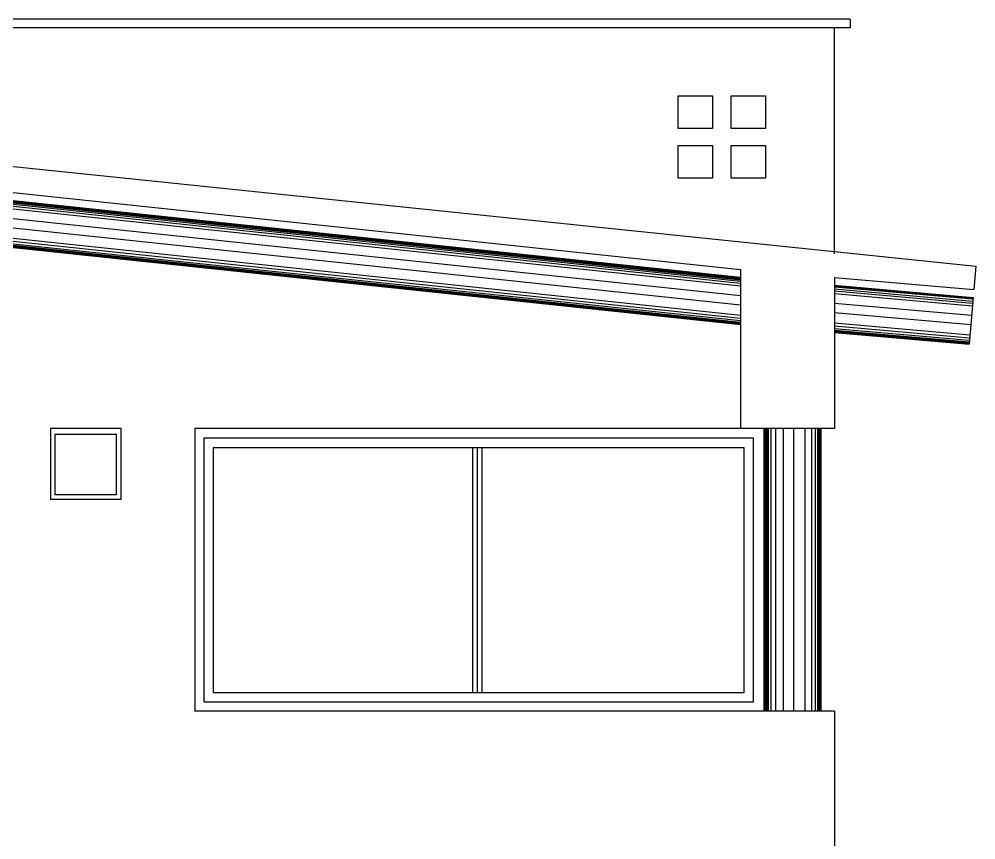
# Model space of a CAD drawing. Extents: x 152 to 700, y -120 to 84.
# Drawn here: x 173.417 to 177.48, y 80.436 to 83.924 of the extents above; entities that cross this region are included whole.
import ezdxf

# ---------------------------------------------------------------- set-up
doc = ezdxf.new("R2010")
doc.units = 0
doc.header["$LTSCALE"] = 0.03
doc.layers.get('0').update_dxf_attribs({"linetype": 'CONTINUOUS'})
doc.layers.add('MUEBLES', color=8, linetype='CONTINUOUS')

msp = doc.modelspace()

# ---------------------------------------------------------------- linework, layer by layer
at = {"ltscale": 0.03}
for p, q in [((176.9458, 83.9239), (171.0228, 83.9239)), ((176.9458, 83.8862), (171.0228, 83.8862)), ((176.8796, 82.9269), (176.8796, 83.8862)), ((176.9458, 83.9239), (176.9458, 83.8862)), ((168.1296, 83.8437), (177.4796, 82.8742)), ((168.1296, 83.7439), (176.4796, 82.8599)), ((168.1296, 83.7107), (176.4796, 82.8267)), ((168.1296, 83.5099), (176.4796, 82.626)), ((177.4796, 82.8742), (177.4709, 82.7745)), ((176.4796, 82.8599), (176.4796, 82.1836)), ((176.8796, 82.8265), (176.8796, 82.1836)), ((176.8796, 82.8265), (177.4709, 82.7745)), ((176.8796, 82.7934), (177.468, 82.7416)), ((177.468, 82.7416), (177.4505, 82.5424)), ((176.8796, 82.5926), (177.4505, 82.5424)), ((176.8796, 82.1836), (174.1635, 82.1836)), ((174.1635, 82.1836), (174.1635, 80.9836)), ((176.5796, 82.1836), (176.5796, 80.9836)), ((176.8217, 82.1836), (176.8217, 80.9836)), ((176.8796, 80.9836), (174.1635, 80.9836)), ((176.8796, 80.9836), (176.8796, 79.1843))]:
    msp.add_line(p, q, dxfattribs=at)
for points in [[(176.2162, 83.5976), (176.3615, 83.5976), (176.3615, 83.459), (176.2162, 83.459)], [(176.4407, 83.5976), (176.5861, 83.5976), (176.5861, 83.459), (176.4407, 83.459)], [(176.2162, 83.3865), (176.3615, 83.3865), (176.3615, 83.2479), (176.2162, 83.2479)], [(176.4407, 83.3865), (176.5861, 83.3865), (176.5861, 83.2479), (176.4407, 83.2479)], [(173.8506, 82.1836), (173.5506, 82.1836), (173.5506, 81.8836), (173.8506, 81.8836)]]:
    msp.add_lwpolyline(points, close=True, dxfattribs=at)
at = {"layer": 'MUEBLES', "ltscale": 0.03}
for p, q in [((168.1296, 83.7072), (176.4796, 82.8232)), ((168.1296, 83.7037), (176.4796, 82.8198)), ((168.1296, 83.7002), (176.4796, 82.8163)), ((168.1296, 83.6944), (176.4796, 82.8104)), ((168.1296, 83.6863), (176.4796, 82.8023)), ((168.1296, 83.6746), (176.4796, 82.7906)), ((168.1296, 83.6339), (176.4796, 82.7499)), ((168.1296, 83.5943), (176.4796, 82.7103)), ((168.1296, 83.55), (176.4796, 82.6661)), ((168.1296, 83.5372), (176.4796, 82.6533)), ((168.1296, 83.5268), (176.4796, 82.6428)), ((168.1296, 83.5163), (176.4796, 82.6323)), ((168.1296, 83.5128), (176.4796, 82.6288)), ((168.1296, 83.5105), (176.4796, 82.6265)), ((168.2296, 83.5092), (176.4796, 82.6358)), ((176.8796, 82.7899), (177.4677, 82.7382)), ((176.8796, 82.7864), (177.4674, 82.7347)), ((176.8796, 82.7771), (177.4666, 82.7255)), ((176.8796, 82.7689), (177.4659, 82.7174)), ((176.8796, 82.7573), (177.4648, 82.7058)), ((176.8796, 82.7165), (177.4613, 82.6654)), ((176.8796, 82.6769), (177.4578, 82.6261)), ((176.8796, 82.6327), (177.454, 82.5822)), ((176.8796, 82.6199), (177.4529, 82.5695)), ((176.8796, 82.6094), (177.4519, 82.5591)), ((176.8796, 82.6024), (177.4513, 82.5522)), ((176.8796, 82.5989), (177.451, 82.5487)), ((176.8796, 82.5954), (177.4507, 82.5452)), ((176.8796, 82.5931), (177.4505, 82.5429)), ((176.5818, 82.1836), (176.5818, 80.9836)), ((176.5845, 82.1836), (176.5845, 80.9836)), ((176.5872, 82.1836), (176.5872, 80.9836)), ((176.5917, 82.1836), (176.5917, 80.9836)), ((176.5979, 82.1836), (176.5979, 80.9836)), ((176.6095, 82.1836), (176.6095, 80.9836)), ((176.6291, 82.1836), (176.6291, 80.9836)), ((176.6621, 82.1836), (176.6621, 80.9836)), ((176.7058, 82.1836), (176.7058, 80.9836)), ((176.753, 82.1836), (176.753, 80.9836)), ((176.7816, 82.1836), (176.7816, 80.9836)), ((176.7976, 82.1836), (176.7976, 80.9836)), ((176.8074, 82.1836), (176.8074, 80.9836)), ((176.8128, 82.1836), (176.8128, 80.9836)), ((176.8172, 82.1836), (176.8172, 80.9836)), ((176.8199, 82.1836), (176.8199, 80.9836)), ((175.3424, 82.1025), (175.3424, 81.063)), ((175.3624, 82.1025), (175.3624, 81.063)), ((175.3824, 82.1025), (175.3824, 81.063))]:
    msp.add_line(p, q, dxfattribs=at)
for points in [[(173.5706, 82.1605), (173.8291, 82.1605), (173.8291, 81.9024), (173.5706, 81.9024)], [(176.5355, 82.1425), (174.201, 82.1425), (174.201, 81.023), (176.5355, 81.023)], [(176.4955, 82.1025), (174.241, 82.1025), (174.241, 81.063), (176.4955, 81.063)]]:
    msp.add_lwpolyline(points, close=True, dxfattribs=at)

doc.saveas('drawing.dxf')
